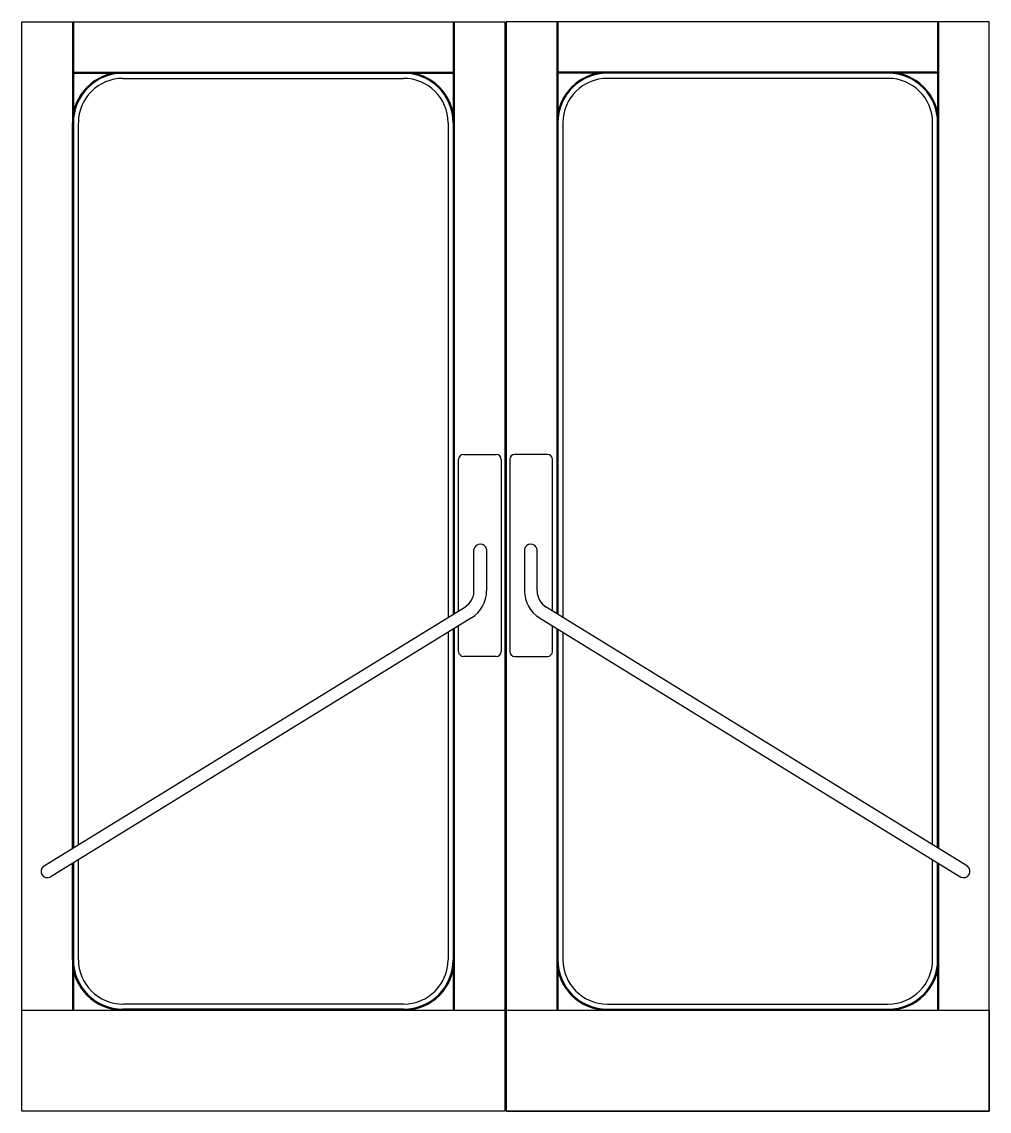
# Model space of a CAD drawing. Header units: inches. Extents: x -12530 to 36157, y 78659 to 110077.
# Drawn here: x 13088 to 15002, y 94033 to 96190 of the extents above; entities that cross this region are included whole.
import ezdxf

# ---------------------------------------------------------------- set-up
doc = ezdxf.new("R2010")
doc.units = ezdxf.units.IN
doc.header["$MEASUREMENT"] = 0
doc.layers.add('freecads.com', color=7, linetype='Continuous')

msp = doc.modelspace()

# ---------------------------------------------------------------- linework, layer by layer
at = {"layer": 'freecads.com', "ltscale": 20}
for p, q in [((13088.3, 96190.3), (14043.8, 96190.3)), ((13088.3, 94033.3), (13088.3, 96190.3)), ((13188.3, 96190.3), (13188.3, 94553.4)), ((13190.3, 96190.3), (13190.3, 94554.6)), ((13941.8, 96190.3), (13941.8, 95017.2)), ((13943.8, 96190.3), (13943.8, 95018.5)), ((14043.8, 96190.3), (14043.8, 94033.3)), ((15002.3, 96190.3), (14046.8, 96190.3)), ((14046.8, 96190.3), (14046.8, 94033.3)), ((14146.8, 96190.3), (14146.8, 95018.5)), ((14148.8, 96190.3), (14148.8, 95017.2)), ((14900.3, 96190.3), (14900.3, 94554.6)), ((14902.3, 96190.3), (14902.3, 94553.4)), ((15002.3, 94033.3), (15002.3, 96190.3)), ((13190.3, 96090.3), (13941.8, 96090.3)), ((13190.3, 96088.3), (13941.8, 96088.3)), ((13288.3, 96090.3), (13843.8, 96090.3)), ((13288.3, 96088.3), (13843.8, 96088.3)), ((13288.3, 96078.3), (13843.8, 96078.3)), ((14900.3, 96090.3), (14148.8, 96090.3)), ((14900.3, 96088.3), (14148.8, 96088.3)), ((14802.3, 96090.3), (14246.8, 96090.3)), ((14802.3, 96088.3), (14246.8, 96088.3)), ((14802.3, 96078.3), (14246.8, 96078.3)), ((13188.3, 94553.4), (13188.3, 95990.3)), ((13190.3, 94554.6), (13190.3, 95990.3)), ((13200.3, 94560.8), (13200.3, 95990.3)), ((13931.8, 95990.3), (13931.8, 95011.1)), ((13941.8, 95990.3), (13941.8, 95017.2)), ((13943.8, 95990.3), (13943.8, 95018.5)), ((14146.8, 95990.3), (14146.8, 95018.5)), ((14148.8, 95990.3), (14148.8, 95017.2)), ((14158.8, 95990.3), (14158.8, 95011.1)), ((14890.3, 94560.8), (14890.3, 95990.3)), ((14900.3, 94554.6), (14900.3, 95990.3)), ((14902.3, 94553.4), (14902.3, 95990.3)), ((13952.4, 95023.7), (13952.4, 95323.7)), ((13962.4, 95333.7), (14026.8, 95333.7)), ((14036.8, 95323.7), (14036.8, 94943.7)), ((14053.8, 95323.7), (14053.8, 94943.7)), ((14128.2, 95333.7), (14063.8, 95333.7)), ((14138.2, 95023.7), (14138.2, 95323.7)), ((13982.9, 95063.5), (13982.9, 95146)), ((14007.9, 95146), (14007.9, 95063.5)), ((14082.7, 95146), (14082.7, 95063.5)), ((14107.7, 95063.5), (14107.7, 95146)), ((13131.2, 94518.2), (13965.1, 95031.5)), ((14959.4, 94518.2), (14125.5, 95031.5)), ((13978.2, 95010.3), (13144.3, 94497)), ((13952.4, 94943.7), (13952.4, 94994.4)), ((14112.4, 95010.3), (14946.3, 94497)), ((14138.2, 94943.7), (14138.2, 94994.4)), ((13931.8, 94981.7), (13931.8, 94333.3)), ((13941.8, 94987.9), (13941.8, 94333.3)), ((13941.8, 94987.9), (13941.8, 94233.3)), ((13943.8, 94989.1), (13943.8, 94333.3)), ((13943.8, 94989.1), (13943.8, 94233.3)), ((14146.8, 94989.1), (14146.8, 94333.3)), ((14146.8, 94989.1), (14146.8, 94233.3)), ((14148.8, 94987.9), (14148.8, 94333.3)), ((14148.8, 94987.9), (14148.8, 94233.3)), ((14158.8, 94981.7), (14158.8, 94333.3)), ((14026.8, 94933.7), (13962.4, 94933.7)), ((14063.8, 94933.7), (14128.2, 94933.7)), ((13188.3, 94333.3), (13188.3, 94524)), ((13188.3, 94524), (13188.3, 94233.3)), ((13190.3, 94333.3), (13190.3, 94525.3)), ((13190.3, 94525.3), (13190.3, 94233.3)), ((13200.3, 94333.3), (13200.3, 94531.4)), ((14890.3, 94333.3), (14890.3, 94531.4)), ((14900.3, 94333.3), (14900.3, 94525.3)), ((14900.3, 94525.3), (14900.3, 94233.3)), ((14902.3, 94333.3), (14902.3, 94524)), ((14902.3, 94524), (14902.3, 94233.3)), ((13843.8, 94245.3), (13288.3, 94245.3)), ((14246.8, 94245.3), (14802.3, 94245.3)), ((13088.3, 94233.3), (14043.8, 94233.3)), ((13088.3, 94033.3), (13088.3, 94233.3)), ((13843.8, 94235.3), (13288.3, 94235.3)), ((13843.8, 94233.3), (13288.3, 94233.3)), ((14043.8, 94233.3), (14043.8, 94033.3)), ((14046.8, 94233.3), (15002.3, 94233.3)), ((14046.8, 94033.3), (14046.8, 94233.3)), ((14246.8, 94235.3), (14802.3, 94235.3)), ((14246.8, 94233.3), (14802.3, 94233.3)), ((15002.3, 94233.3), (15002.3, 94033.3)), ((14043.8, 94033.3), (13088.3, 94033.3)), ((14043.8, 94033.3), (13088.3, 94033.3)), ((14046.8, 94033.3), (15002.3, 94033.3)), ((15002.3, 94033.3), (14046.8, 94033.3))]:
    msp.add_line(p, q, dxfattribs=at)
for centre, radius, start, end in [((13288.3, 95990.3), 100, 90, 180), ((13288.3, 95990.3), 98, 90, 180), ((13288.3, 95990.3), 88, 90, 180), ((13843.8, 95990.3), 100, 0, 90), ((13843.8, 95990.3), 98, 0, 90), ((13843.8, 95990.3), 88, 0, 90), ((14246.8, 95990.3), 100, 90, 180), ((14246.8, 95990.3), 98, 90, 180), ((14246.8, 95990.3), 88, 90, 180), ((14802.3, 95990.3), 100, 0, 90), ((14802.3, 95990.3), 98, 0, 90), ((14802.3, 95990.3), 88, 0, 90), ((13962.4, 95323.7), 10, 90, 180), ((14026.8, 95323.7), 10, 0, 90), ((14063.8, 95323.7), 10, 90, 180), ((14128.2, 95323.7), 10, 0, 90), ((13995.4, 95143.1), 12.8, 12.9828, 167.0172), ((14095.2, 95143.1), 12.8, 12.9828, 167.0172), ((13945.4, 95063.5), 37.5, 301.6151, 0), ((13945.4, 95063.5), 62.5, 301.6151, 0), ((14145.2, 95063.5), 62.5, 180, 238.3849), ((14145.2, 95063.5), 37.5, 180, 238.3849), ((13962.4, 94943.7), 10, 180, 270), ((14026.8, 94943.7), 10, 270, 0), ((14063.8, 94943.7), 10, 180, 270), ((14128.2, 94943.7), 10, 270, 0), ((13138.9, 94508.3), 12.6, 127.6068, 295.6235), ((14951.7, 94508.3), 12.6, 244.3765, 52.3932), ((13288.3, 94333.3), 100, 180, 270), ((13288.3, 94333.3), 98, 180, 270), ((13288.3, 94333.3), 88, 180, 270), ((13843.8, 94333.3), 100, 270, 0), ((13843.8, 94333.3), 98, 270, 0), ((13843.8, 94333.3), 88, 270, 0), ((14246.8, 94333.3), 100, 180, 270), ((14246.8, 94333.3), 98, 180, 270), ((14246.8, 94333.3), 88, 180, 270), ((14802.3, 94333.3), 100, 270, 0), ((14802.3, 94333.3), 98, 270, 0), ((14802.3, 94333.3), 88, 270, 0)]:
    msp.add_arc(centre, radius, start, end, dxfattribs=at)

doc.saveas('drawing.dxf')
